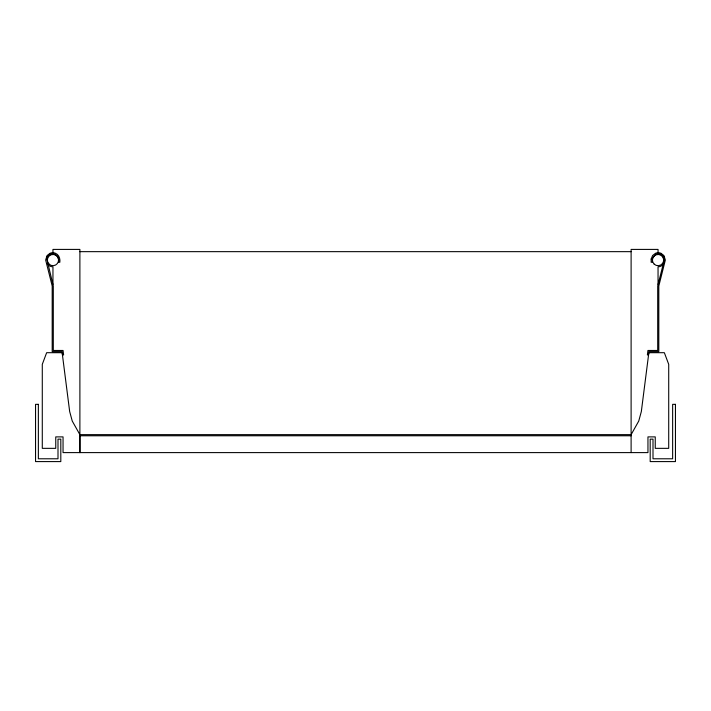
<?xml version="1.0" encoding="UTF-8"?>
<svg xmlns="http://www.w3.org/2000/svg" width="711" height="711" viewBox="0 0 711 711"><rect width="100%" height="100%" fill="white"/><g stroke="black" fill="none" stroke-linecap="round" stroke-linejoin="round"><path stroke-width="1.07" d="M79.89 251.658L631.11 251.658M631.11 435.772L79.89 435.772L79.89 452.605L79.89 249.41L52.952 249.41L52.952 253.338A6.737 6.737 0 0 0 46.446 258.333M658.048 284.427L658.048 266.812A6.737 6.737 0 0 0 663.878 263.443M631.11 452.605L631.11 249.41L658.048 249.41L658.048 253.338A6.737 6.737 0 0 1 664.554 258.333M52.952 284.427L52.952 266.812A6.737 6.737 0 0 1 47.122 263.443M651.169 259.017L651.16 262.27L652.245 262.27L652.556 257.951L655.658 254.44A5.937 5.937 0 0 1 660.288 254.209L662.856 256.022L664.261 260.03L657.702 286.009L657.702 350.47L647.943 350.47L647.383 354.94L648.485 354.94L648.903 351.598L658.804 351.598L658.804 286.009L665.336 260.03L663.958 255.622L661.034 253.303A7.012 7.012 0 0 0 655.56 253.258L652.609 255.542L651.169 259.017M46.802 258.911L53.298 286.009L53.298 350.47L63.057 350.47L63.617 354.94L62.515 354.94L62.097 351.598L52.196 351.598L52.196 286.009L45.664 260.03L47.042 255.622L49.966 253.303A7.012 7.012 0 0 1 55.44 253.258C58.995 254.689 60.337 258.715 59.84 262.27L58.755 262.27L58.782 259.524L57.724 256.511L55.342 254.44A5.937 5.937 0 0 0 50.712 254.209L48.144 256.022L46.802 258.911M648.85 352.692L641.331 411.545L638.745 421.063L631.11 434.643L79.89 434.643L72.255 421.063L69.669 411.545L62.15 352.692L46.65 352.692L42.287 364.352L42.287 448.348L55.751 448.348L55.751 436.892L63.048 436.892L63.048 452.605L647.952 452.605L647.952 436.892L655.249 436.892L655.249 448.348L668.713 448.348L668.713 364.352L664.35 352.692L648.841 352.692M38.358 404.337L35.55 404.337L35.55 461.59L60.808 461.59L60.808 439.14L58 439.14L58 458.782L38.358 458.782L38.358 404.337M675.45 404.337L672.642 404.337L672.642 458.782L653 458.782L653 439.14L650.192 439.14L650.192 461.59L675.45 461.59L675.45 404.337M654.191 264.163A5.617 5.617 0 0 0 663.514 261.372A5.617 5.617 0 0 0 656.44 254.698A5.617 5.617 0 0 0 654.191 264.163M49.095 264.163A5.617 5.617 0 0 0 58.418 261.372A5.617 5.617 0 0 0 51.343 254.698A5.617 5.617 0 0 0 49.095 264.163"/></g></svg>
